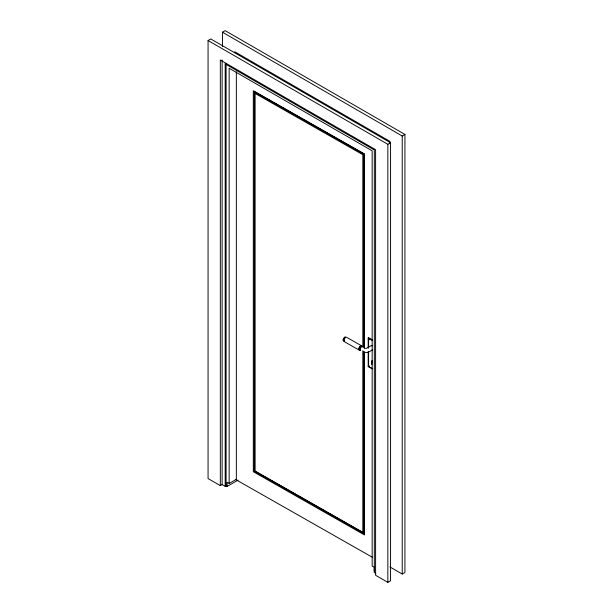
<?xml version="1.0" encoding="UTF-8"?>
<svg xmlns="http://www.w3.org/2000/svg" width="613" height="613" viewBox="0 0 613 613"><rect width="100%" height="100%" fill="white"/><g stroke="black" fill="none" stroke-linecap="round" stroke-linejoin="round"><path stroke-width="0.92" d="M371.432 361.693L372.122 360.98L371.432 361.693L371.693 364.329L372.137 364.068M360.283 347.893L359.869 349.318L360.245 350.314M345.234 337.617L343.755 340.215L344.192 341.18M361.295 346.751L359.816 349.349L360.283 350.245M368.183 347.579L368.183 338.123L368.589 337.694L372.704 340.039M368.873 352.015L372.666 349.785M371.677 362.413L372.298 362.329L371.853 362.589M220.328 485.626L208.068 478.554L208.068 40.512L210.765 38.956L390.55 142.752L390.55 580.795L387.853 582.35L375.593 575.27L375.593 149.687L220.328 60.043L220.328 485.626L222.121 484.592L225.186 486.362L226.09 485.841L227.109 486.431L238.12 480.071M222.45 46.55L222.45 32.205L225.147 30.65L404.932 134.446L404.932 572.488L402.235 574.044L389.975 566.971M225.186 486.362L225.186 63.89L226.09 63.369M208.068 40.512L387.853 144.308L390.55 142.752M222.45 32.205L402.235 136.009L404.932 134.446M227.109 486.431L227.109 482.278L229.147 483.458L236.342 479.305L236.342 71.759M368.183 351.356L368.183 366.49L372.704 368.689M345.464 337.043L344.414 337.15L342.935 339.748L343.364 340.713L344.414 340.606M362.191 346.996L361.685 345.87L360.467 346L359.249 347.303L358.751 349.019L359.249 350.146L360.467 350.015M361.517 346.169L360.467 346.284L359.425 347.402L358.988 348.881L359.425 349.847L360.467 349.732M361.295 346.812L362.344 346.636M367.677 352.46L364.398 352.36M369.156 366.375L369.156 366.275A0.919 0.529 0 0 1 368.658 365.992L369.34 366.398M365.386 348.376L366.743 348.222L371.095 345.663L372.26 345.839M371.677 361.241L372.26 361.333M368.183 338.123L372.26 340.445M368.597 339.158L369.455 339.74L368.597 339.257M361.685 345.87L346.46 337.204L345.234 337.334L344.016 338.644L343.518 340.361L344.016 341.487L359.249 350.146M368.597 365.823L369.455 366.313M368.183 366.49L372.26 368.804M235.614 479.504L372.237 557.194M234.71 51.737L389.975 141.388L389.975 143.296M225.186 63.89L374.328 149.993L374.328 572.465L375.861 573.347M371.884 361.432L372.122 362.153M402.235 136.009L402.235 574.044M387.853 144.308L387.853 582.35M374.206 571.354L374.206 567.201L372.16 566.029L372.16 150.821L229.147 68.258L229.147 483.458M369.34 339.633L369.156 339.61A0.919 0.529 0 0 1 368.658 339.326M368.589 337.694L368.589 348.199M368.589 352.023L368.589 366.344M364.467 348.276L364.467 153.978L253.315 90.762L253.315 471.711L364.467 534.927L364.467 352.107M364.206 348.192L364.206 154.039L254.288 91.529L254.288 471.236L364.206 533.739L364.206 352.015M363.8 347.479L363.8 154.215L254.701 92.18L254.701 471.052L363.8 533.088L363.8 351.31M362.827 346.858L362.827 154.698L254.962 93.36L254.962 470.991L362.827 532.329L362.827 350.682M226.09 64.327L226.09 485.841M222.121 59.959L222.121 484.592"/></g></svg>
